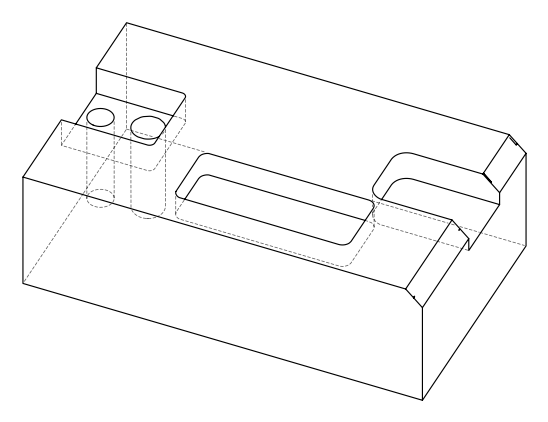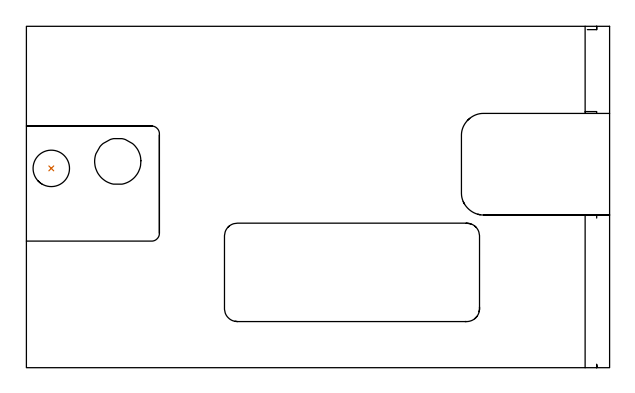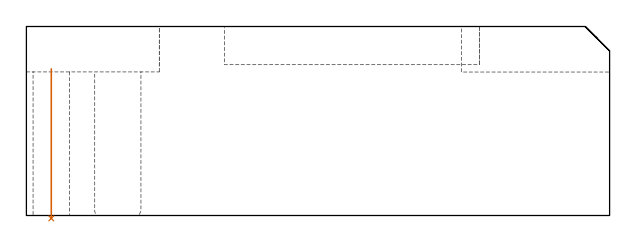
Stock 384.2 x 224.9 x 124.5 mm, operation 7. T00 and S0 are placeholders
(PLAN: 7 operations, 5 tool changes, 68.6 min)
(1 AREA_MILL | FG_CHAMFER_SURFACE | UGT0205_001 | 5.13 min | 13996 mm3)
(2 AREA_MILL_1 | FG_CHAMFER_SURFACE_1 | UGT0205_001 | 3.05 min | 8397 mm3)
(3 MILL_RECTANGULAR_POCKET | POCKET_RECTANGULAR_STRAIGHT | NXT0201_012 | Follow Part, ap 4, ae 75% | 13.91 min | 271774 mm3)
(4 MILL_SLOT | SLOT_PARTIAL_RECTANGULAR | NXT0201_013 | Follow Part, ap 2.5, ae 75% | 30.08 min | 198194 mm3)
(5 MILL_SLOT_1 | SLOT_PARTIAL_RECTANGULAR_1 | NXT0201_012 | Follow Part, ap 4, ae 75% | 11.74 min | 191197 mm3)
(6 MILL_THROUGH_HOLE_FROM_SOLID_MATERIAL | STEP1HOLE | NXT0201_007 | Circular | 4.25 min | 68809 mm3)
(7 INDEXABLE_INSERT_DRILL_THROUGH_HOLE_FROM_SOLID | STEP1HOLE_1 | NXT0302_019 | 0.4 min | 42776 mm3)
(TOOL UGT0205_001 | Chamfer Mill 20 x 3 x 45 deg. | D20 FL50 Z2)
(TOOL NXT0201_012 | ENDMILL 16mm [2P460-1600-NA 1630] | D16 FL38 Z6)
(TOOL NXT0201_013 | ENDMILL 10mm | D10 FL30 Z4)
(TOOL NXT0201_007 | ENDMILL 25mm [R216.25-25050GCK54P 1620] | D25 R3 FL54 Z5)
(TOOL NXT0302_019 | Index. Insert Drill 24mm [880-D2400L25-05] | D24 PA176 FL120 Z2)
(OP 7 INDEXABLE_INSERT_DRILL_THROUGH_HOLE_FROM_SOLID)
G17 G21 G94 G90
T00 M6
G54
G17 G0 G90 X16.4 Y131.3 S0 M3
G43 Z134.5 H1
G94 G81 G98 Z-1.919 F250. R96.6
G80
M5
M2
